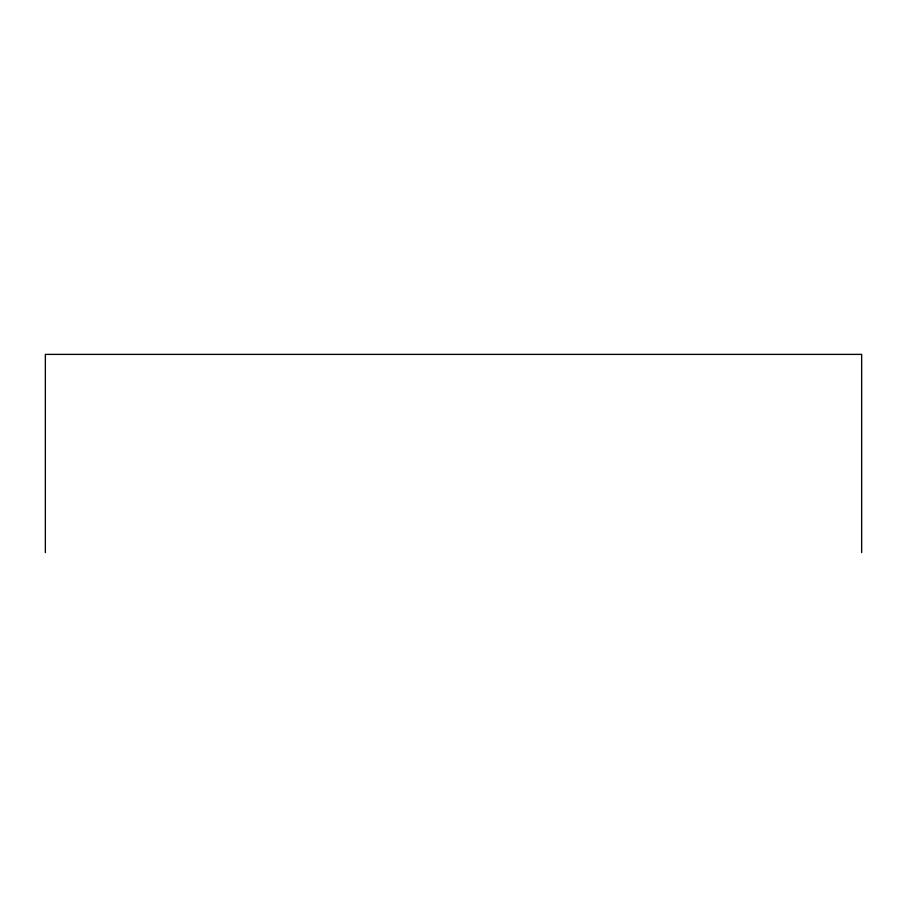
<?xml version="1.0" encoding="UTF-8"?>
<svg xmlns="http://www.w3.org/2000/svg" width="907" height="907" viewBox="0 0 907 907"><rect width="100%" height="100%" fill="white"/><g stroke="black" fill="none" stroke-linecap="round" stroke-linejoin="round"><path stroke-width="1.36" d="M861.65 552.612L861.65 354.388L45.35 354.388L45.35 552.612"/></g></svg>
